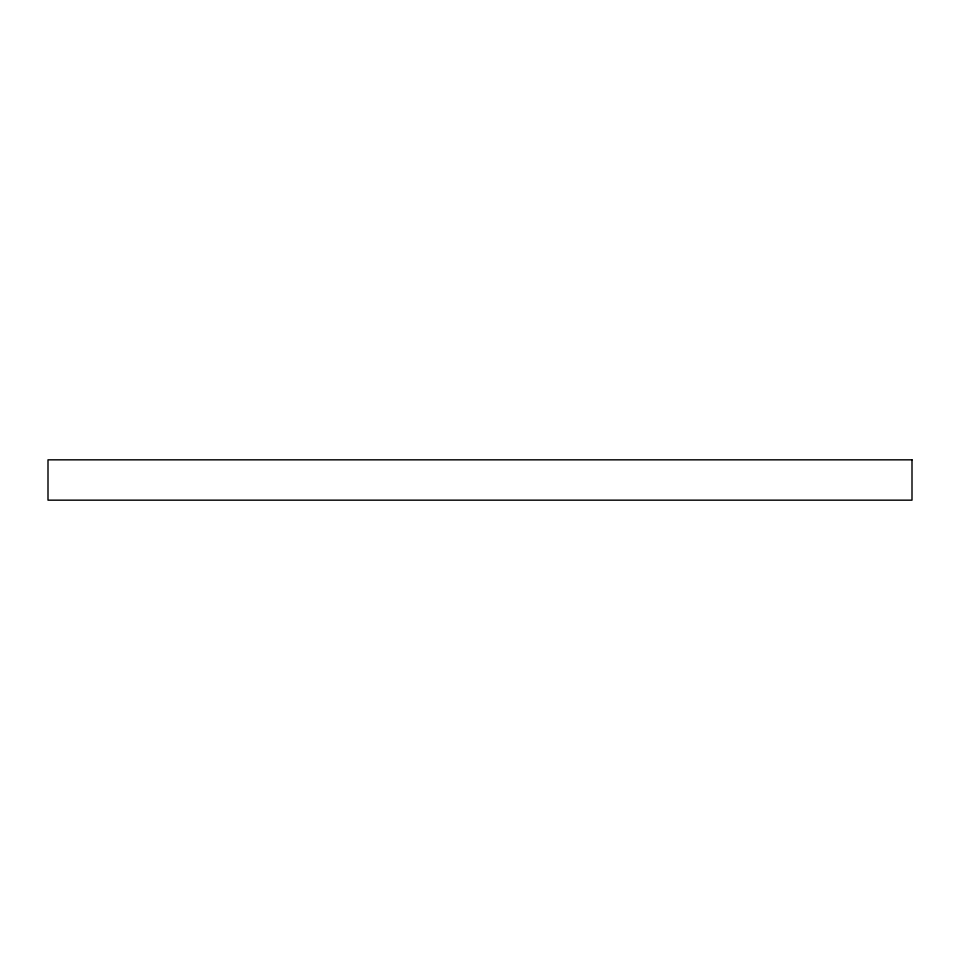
<?xml version="1.0" encoding="UTF-8"?>
<svg xmlns="http://www.w3.org/2000/svg" width="960" height="960" viewBox="0 0 960 960"><rect width="100%" height="100%" fill="white"/><g stroke="black" fill="none" stroke-linecap="round" stroke-linejoin="round"><path stroke-width="1.44" d="M912 459.84L48 459.84L48 500.16L912 500.16L912 459.84"/></g></svg>
